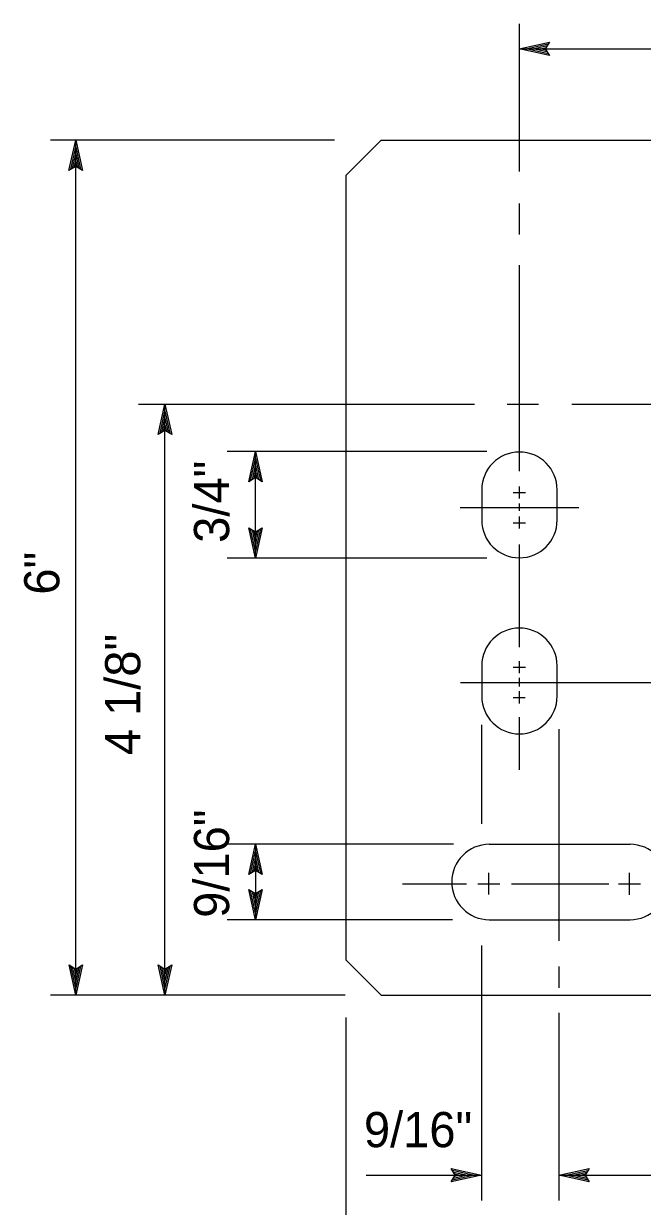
# Model space of a CAD drawing. Extents: x -894 to 866, y -472 to 714.
# Drawn here: x -89.2 to 33.9, y -301.9 to -66.7 of the extents above; entities that cross this region are included whole.
import ezdxf

# ---------------------------------------------------------------- set-up
doc = ezdxf.new("R2010")
doc.units = 0
for name, color, linetype in [('56 Stage 3 Anno', 7, 'Continuous'), ('57 Undefined', 7, 'Continuous'), ('60 Nongeo Data', 7, 'Continuous')]:
    doc.layers.add(name, color=color, linetype=linetype)

msp = doc.modelspace()

# ---------------------------------------------------------------- linework, layer by layer
at = {"layer": '56 Stage 3 Anno'}
for p, q in [((9.37, -66.72), (9.37, -96.1)), ((9.37, -71.72), (15.37, -70.39)), ((15.37, -70.39), (14.57, -71.72)), ((15.37, -70.39), (15.37, -70.39)), ((9.37, -71.72), (80.92, -71.72)), ((15.37, -73.06), (9.37, -71.72)), ((9.37, -71.72), (9.37, -71.72)), ((15.16, -72.7), (10.75, -71.72)), ((10.76, -71.71), (15.14, -70.75)), ((12.14, -71.72), (14.96, -71.09)), ((14.92, -72.34), (12.14, -71.72)), ((13.52, -71.72), (14.73, -71.45)), ((14.75, -71.99), (13.52, -71.72)), ((14.57, -71.72), (15.37, -73.06)), ((15.37, -73.06), (15.37, -73.06)), ((-27.35, -89.89), (-83.84, -89.89)), ((-80.18, -95.89), (-78.84, -89.89)), ((-79.82, -95.67), (-78.84, -91.27)), ((-78.84, -259.89), (-78.84, -89.89)), ((-78.84, -89.89), (-78.84, -89.89)), ((-78.84, -89.89), (-77.51, -95.89)), ((-78.84, -91.28), (-77.87, -95.66)), ((-79.46, -95.44), (-78.84, -92.65)), ((-79.12, -95.26), (-78.84, -94.04)), ((-78.84, -92.65), (-78.22, -95.48)), ((-78.84, -94.04), (-78.58, -95.24)), ((-78.84, -95.09), (-80.18, -95.89)), ((-80.18, -95.89), (-80.18, -95.89)), ((-77.51, -95.89), (-78.84, -95.09)), ((-77.51, -95.89), (-77.51, -95.89)), ((9.37, -102.46), (9.37, -108.61)), ((9.37, -114.76), (9.37, -155.73)), ((-66.36, -142.39), (0.48, -142.39)), ((-62.42, -148.38), (-61.08, -142.38)), ((-61.08, -259.89), (-61.08, -142.38)), ((-61.08, -142.38), (-61.08, -142.38)), ((-61.08, -142.38), (-59.75, -148.38)), ((6.99, -142.39), (13.2, -142.39)), ((19.85, -142.39), (58.19, -142.39)), ((-62.06, -148.17), (-61.08, -143.76)), ((-61.7, -147.93), (-61.08, -145.15)), ((-61.08, -143.77), (-60.11, -148.15)), ((-61.08, -145.15), (-60.46, -147.97)), ((-61.08, -147.58), (-62.42, -148.38)), ((-61.36, -147.76), (-61.08, -146.53)), ((-61.08, -146.53), (-60.81, -147.74)), ((-59.75, -148.38), (-61.08, -147.58)), ((-62.42, -148.38), (-62.42, -148.38)), ((-59.75, -148.38), (-59.75, -148.38)), ((2.97, -151.79), (-48.71, -151.79)), ((-44.42, -157.79), (-43.08, -151.79)), ((-43.08, -172.97), (-43.08, -151.79)), ((-43.08, -151.79), (-43.08, -151.79)), ((-43.08, -151.79), (-41.75, -157.79)), ((-44.06, -157.58), (-43.08, -153.17)), ((-43.7, -157.34), (-43.08, -154.56)), ((-43.08, -153.19), (-42.11, -157.56)), ((-43.08, -154.56), (-42.46, -157.38)), ((-43.08, -156.99), (-44.42, -157.79)), ((-43.36, -157.17), (-43.08, -155.94)), ((-43.08, -155.94), (-42.82, -157.15)), ((-41.75, -157.79), (-43.08, -156.99)), ((-44.42, -157.79), (-44.42, -157.79)), ((-41.75, -157.79), (-41.75, -157.79)), ((9.37, -158.74), (9.37, -161.16)), ((8.19, -159.95), (10.61, -159.95)), ((9.37, -162.13), (9.37, -163.61)), ((-2.39, -162.95), (21.24, -162.95)), ((8.19, -165.95), (10.61, -165.95)), ((9.37, -164.73), (9.37, -167.08)), ((-43.08, -172.97), (-44.41, -166.97)), ((-44.41, -166.97), (-44.41, -166.97)), ((-44.41, -166.97), (-43.08, -167.77)), ((-43.08, -171.58), (-44.05, -167.21)), ((-43.08, -170.21), (-43.7, -167.39)), ((-43.08, -168.83), (-43.34, -167.62)), ((-43.08, -167.77), (-41.74, -166.97)), ((-41.74, -166.97), (-43.08, -172.97)), ((-42.1, -167.19), (-43.08, -171.59)), ((-42.46, -167.42), (-43.08, -170.21)), ((-42.8, -167.6), (-43.08, -168.83)), ((-41.74, -166.97), (-41.74, -166.97)), ((9.37, -170.25), (9.37, -190.71)), ((2.97, -172.97), (-48.71, -172.97)), ((-43.08, -172.97), (-43.08, -172.97)), ((8.19, -194.7), (10.61, -194.7)), ((9.37, -193.46), (9.37, -195.88)), ((9.37, -196.82), (9.37, -198.52)), ((-2.29, -197.7), (37.3, -197.7)), ((9.37, -199.47), (9.37, -201.89)), ((8.16, -200.7), (10.58, -200.7)), ((1.87, -206.16), (1.87, -225.84)), ((9.37, -204.6), (9.37, -215.07)), ((17.28, -207.02), (17.28, -249.07)), ((-3.7, -229.89), (-48.71, -229.89)), ((-44.42, -235.89), (-43.08, -229.89)), ((-43.08, -229.89), (-43.08, -244.89)), ((-43.08, -229.89), (-43.08, -229.89)), ((-43.08, -229.89), (-41.75, -235.89)), ((-44.06, -235.67), (-43.08, -231.27)), ((-43.7, -235.44), (-43.08, -232.65)), ((-43.08, -231.28), (-42.11, -235.66)), ((-43.08, -232.65), (-42.46, -235.48)), ((-43.08, -235.09), (-44.42, -235.89)), ((-43.36, -235.26), (-43.08, -234.04)), ((-43.08, -234.04), (-42.82, -235.24)), ((-41.75, -235.89), (-43.08, -235.09)), ((-44.42, -235.89), (-44.42, -235.89)), ((-41.75, -235.89), (-41.75, -235.89)), ((3.28, -235.54), (3.28, -239.9)), ((31.28, -235.58), (31.28, -239.94)), ((-43.08, -244.89), (-44.41, -238.89)), ((-44.41, -238.89), (-44.41, -238.89)), ((-44.41, -238.89), (-43.08, -239.69)), ((-43.08, -243.5), (-44.05, -239.13)), ((-43.08, -242.13), (-43.7, -239.3)), ((-43.08, -240.75), (-43.34, -239.54)), ((-43.08, -239.69), (-41.74, -238.89)), ((-41.74, -238.89), (-43.08, -244.89)), ((-42.1, -239.11), (-43.08, -243.51)), ((-42.46, -239.34), (-43.08, -242.13)), ((-42.8, -239.52), (-43.08, -240.75)), ((-41.74, -238.89), (-41.74, -238.89)), ((-13.84, -237.77), (-1.08, -237.77)), ((1.16, -237.77), (5.51, -237.77)), ((7.87, -237.77), (27.18, -237.77)), ((29.14, -237.77), (33.5, -237.77)), ((-3.92, -244.89), (-48.71, -244.89)), ((-43.08, -244.89), (-43.08, -244.89)), ((1.87, -250.02), (1.87, -300.69)), ((-78.84, -259.89), (-80.17, -253.89)), ((-80.17, -253.89), (-80.17, -253.89)), ((-80.17, -253.89), (-78.84, -254.69)), ((-78.84, -254.69), (-77.5, -253.89)), ((-77.5, -253.89), (-78.84, -259.89)), ((-77.5, -253.89), (-77.5, -253.89)), ((-61.08, -259.89), (-62.41, -253.89)), ((-62.41, -253.89), (-62.41, -253.89)), ((-62.41, -253.89), (-61.08, -254.69)), ((-61.08, -254.69), (-59.74, -253.89)), ((-59.74, -253.89), (-61.08, -259.89)), ((-59.74, -253.89), (-59.74, -253.89)), ((-78.84, -258.5), (-79.81, -254.13)), ((-78.84, -257.13), (-79.46, -254.3)), ((-78.84, -255.75), (-79.1, -254.54)), ((-77.86, -254.11), (-78.84, -258.51)), ((-78.22, -254.34), (-78.84, -257.13)), ((-78.56, -254.52), (-78.84, -255.75)), ((-61.08, -258.5), (-62.05, -254.13)), ((-61.08, -257.13), (-61.7, -254.3)), ((-61.08, -255.75), (-61.34, -254.54)), ((-60.1, -254.11), (-61.08, -258.51)), ((-60.46, -254.34), (-61.08, -257.13)), ((-60.8, -254.52), (-61.08, -255.75)), ((17.28, -254.16), (17.28, -258.4)), ((-25.23, -259.89), (-83.84, -259.89)), ((-78.84, -259.89), (-78.84, -259.89)), ((-61.08, -259.89), (-61.08, -259.89)), ((-25.08, -264.33), (-25.08, -319.02)), ((17.28, -263.39), (17.28, -300.69)), ((-21.07, -295.69), (1.87, -295.69)), ((-3.33, -295.69), (-4.13, -294.35)), ((-4.13, -294.35), (-4.13, -294.35)), ((-4.13, -294.35), (1.87, -295.69)), ((1.87, -295.69), (-4.13, -297.02)), ((-4.13, -297.02), (-3.33, -295.69)), ((-3.91, -294.71), (0.49, -295.69)), ((0.48, -295.69), (-3.89, -296.66)), ((-0.89, -295.69), (-3.72, -296.31)), ((-3.68, -295.07), (-0.89, -295.69)), ((-3.5, -295.41), (-2.27, -295.69)), ((-2.27, -295.69), (-3.48, -295.96)), ((1.87, -295.69), (1.87, -295.69)), ((17.28, -295.69), (23.28, -294.36)), ((17.28, -295.69), (23.28, -294.36)), ((23.28, -297.03), (17.28, -295.69)), ((17.28, -295.69), (17.28, -295.69)), ((23.28, -297.03), (17.28, -295.69)), ((17.28, -295.69), (17.28, -295.69)), ((17.28, -295.69), (80.92, -295.69)), ((23.07, -296.67), (18.66, -295.69)), ((23.07, -296.67), (18.66, -295.69)), ((18.67, -295.69), (23.05, -294.72)), ((18.67, -295.69), (23.05, -294.72)), ((20.04, -295.69), (22.87, -295.07)), ((20.04, -295.69), (22.87, -295.07)), ((22.83, -296.31), (20.04, -295.69)), ((22.83, -296.31), (20.04, -295.69)), ((21.43, -295.69), (22.63, -295.43)), ((21.43, -295.69), (22.63, -295.43)), ((22.66, -295.97), (21.43, -295.69)), ((22.66, -295.97), (21.43, -295.69)), ((23.28, -294.36), (22.48, -295.69)), ((23.28, -294.36), (22.48, -295.69)), ((22.48, -295.69), (23.28, -297.03)), ((22.48, -295.69), (23.28, -297.03)), ((23.28, -294.36), (23.28, -294.36)), ((23.28, -294.36), (23.28, -294.36)), ((-4.13, -297.02), (-4.13, -297.02)), ((23.28, -297.03), (23.28, -297.03)), ((23.28, -297.03), (23.28, -297.03))]:
    msp.add_line(p, q, dxfattribs=at)
at = {"layer": '60 Nongeo Data'}
for p, q in [((-18.08, -89.89), (-25.08, -96.89)), ((-18.08, -89.89), (179.92, -89.89)), ((-25.08, -96.89), (-25.08, -252.89)), ((1.92, -159.39), (1.92, -165.65)), ((1.92, -159.39), (1.92, -165.65)), ((16.92, -165.6), (16.92, -159.39)), ((16.92, -165.6), (16.92, -159.39)), ((1.92, -194.4), (1.92, -200.66)), ((16.92, -200.61), (16.92, -194.4)), ((3.42, -229.89), (31.42, -229.89)), ((3.42, -244.89), (31.42, -244.89)), ((-25.08, -252.89), (-18.08, -259.89)), ((-18.08, -259.89), (179.92, -259.89))]:
    msp.add_line(p, q, dxfattribs=at)
for centre, start, end in [((9.42, -159.39), 0.0144, 180), ((9.42, -159.39), 0.0144, 180), ((9.42, -165.43), 180, 359.9856), ((9.42, -165.43), 180, 359.9856), ((9.42, -194.4), 0.0144, 180), ((9.42, -200.44), 180, 359.9856), ((3.45, -237.39), 90.2299, 269.7701), ((31.39, -237.39), 270.2299, 89.7041), ((31.39, -267.39), 89.7041, 89.7701)]:
    msp.add_arc(centre, 7.5, start, end, dxfattribs=at)

# ---------------------------------------------------------------- texts
at = {"layer": '57 Undefined'}
for s, p in [('3/4"', (-48.32, -169.95)), ('6"', (-82.09, -180.25)), ('4 1/8"', (-65.99, -212.18)), ('9/16"', (-48.32, -244.51))]:
    msp.add_text(s, height=7, rotation=90, dxfattribs=at).set_placement(p)
msp.add_text('9/16"', height=7, dxfattribs=at).set_placement((-21.51, -290.12))

doc.saveas('drawing.dxf')
